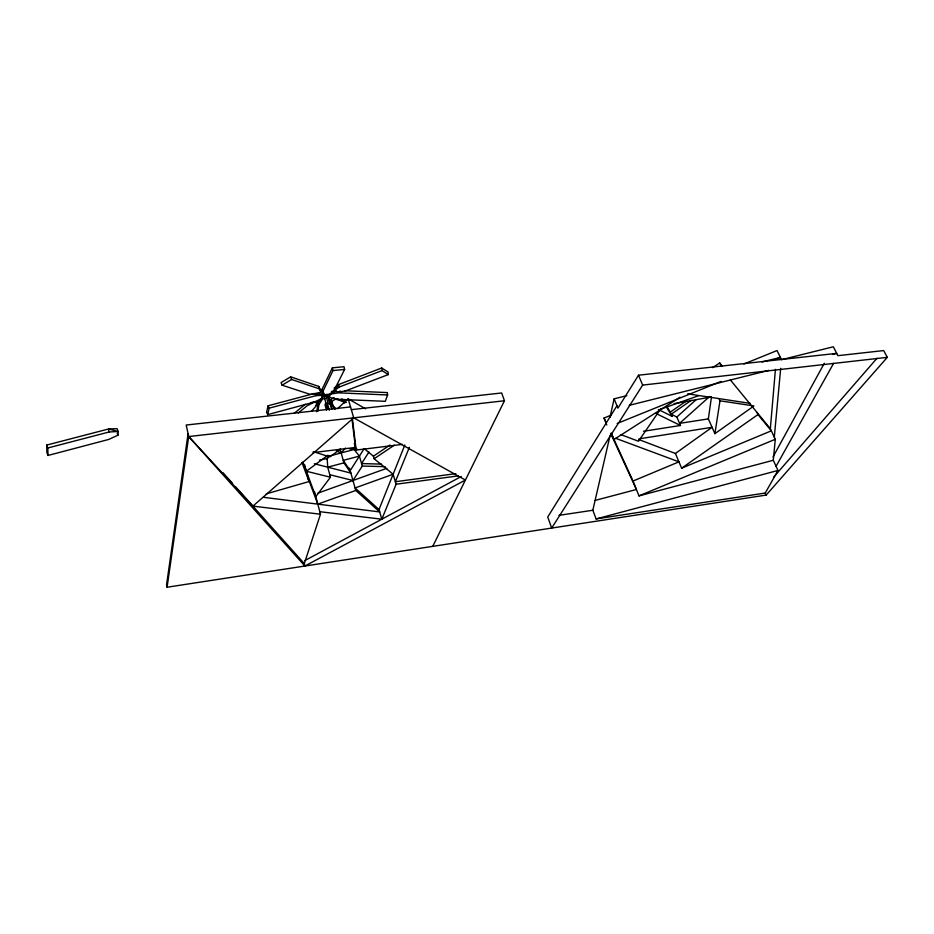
<?xml version="1.0" encoding="UTF-8"?>
<svg xmlns="http://www.w3.org/2000/svg" width="934" height="934" viewBox="0 0 934 934"><rect width="100%" height="100%" fill="white"/><g stroke="black" fill="none" stroke-linecap="round" stroke-linejoin="round"><path stroke-width="1.4" d="M117.964 435.197L118.186 431.473L117.019 428.648L108.507 429.01L46.7 445.074L46.875 452.558L47.984 455.453L108.683 439.459L117.964 435.197L117.182 433.318M610.1 435.407L592.833 510.256L596.114 518.93L765.25 493.035L777.999 470.456L773.294 460.275L775.278 439.284L770.34 428.718L775.43 369.374M774.298 437.159L780.696 368.311M188.073 433.668L166.579 584.684L167.081 587.229L766.184 495.078L887.3 357.348L883.692 350.577L837.891 355.667L833.338 346.771L781.501 359.707L777.041 350.554L743.849 364.015M752.792 406.792L714.895 433.656L708.357 418.887L711.404 397.405M167.081 587.229L188.703 436.552L186.193 425.028L350.554 406.932M714.895 433.656L719.986 400.803L718.993 398.608M316.719 411.777L318.354 401.947L320.525 398.795M317.864 411.322L319.019 404.375L322.709 398.76L325.499 398.456M609.972 417.323L614.128 398.818L626.807 395.666M314.069 393.541L268.058 405.8L266.587 412.268L267.696 414.626L314.338 402.052L321.856 398.549L322.779 395.327L321.635 393.027L316.696 393.144M267.696 414.626L269.179 408.17L268.058 405.8M344.856 390.727L387.353 392.595L387.598 394.977L385.322 401.316L336.532 399.262L329.363 397.335L330.321 394.125L336.532 391.031M337.478 408.718L348.184 398.806L353.717 417.848L465.412 480.041L304.916 566.027L304.309 563.611L320.479 514.214L314.489 491.669M319.802 511.692L381.819 519.211L379.006 509.532L404.854 444.958M409.372 447.304L395.374 481.722L455.804 473.655M381.819 519.211L396.121 484.221L393.132 474.25L374.137 458.734L373.39 456.189L364.412 448.822M325.838 402.823L324.997 404.807L326.456 410.026M326.515 405.228L327.367 403.243L330.473 403.967M332.387 367.844L321.985 389.466L323.946 394.778L329.55 394.183L333.928 390.727L344.623 369.42L344.004 366.7L332.387 367.844L332.994 370.576L322.674 391.906M432.769 546.355L504.453 400.756L501.663 392.969L351.336 409.652M773.025 456.936L824.325 363.233M776.072 466.288L833.63 363.291M616.942 405.753L547.721 517.027L551.679 528.072L642.662 385.088L887.3 357.348M832.486 354.441L836.724 353.379L638.506 375.211L617.923 408.158L614.128 398.818M363.816 449.161L350.192 470.643L343.245 460.38L359.415 456.096L362.287 466.054L352.982 480.508L329.772 474.706M368.942 452.056L361.563 463.556L381.586 464.128M660.723 408.823L638.471 441.257L621.052 434.672M327.18 458.652L327.717 467.175L330.461 477.227L315.809 496.643L302.931 462.061M773.912 476.877L877.003 358.271M345.393 448.11L341.155 452.932L336.368 450.888M326.643 458.711L329.562 455.78M691.242 400.347L671.207 414.217L676.846 417.031L696.099 399.682M709.665 396.46L679.567 423.371L708.357 418.887M504.453 400.756L188.703 436.552L252.892 506.135L353.717 417.848M294.163 413.342L305.418 404.212M298.285 412.968L307.204 405.73L314.63 401.994L317.945 403.827L311.664 411.135M335.376 386.991L338.68 384.539L381.726 367.984L388.007 371.966L388.322 374.581L345.884 390.762L337.816 392.28L334.547 390.4L334.279 387.808M327.962 455.185L306.352 471.238L330.461 477.227M340.326 449.137L329.819 456.924L313.31 451.647M638.938 439.599L675.422 453.469L712.082 427.293L639.019 438.863M339.381 386.98L334.547 390.4L338.68 384.539L339.381 386.98L382.041 370.611L388.322 374.581M675.422 453.469L681.633 468.191L757.976 414.568L756.972 412.408M658.377 409.512L672.118 416.342L670.297 412.104L685.603 401.492M373.39 456.189L390.003 445.039M374.137 458.734L394.335 445.191M315.575 405.379L317.945 403.827L316.895 401.702M712.479 367.657L719.752 362.964L722.449 366.28M610.999 433.224L613.907 439.552L680.034 397.23M290.661 376.846L281.087 382.555L282.056 385.182L309.971 394.311L316.428 394.311L321.062 391.591L318.611 386.384L290.661 376.846L291.63 379.484L319.288 388.836L321.062 391.591L318.611 386.384L319.288 388.836M282.056 385.182L291.63 379.484M335.61 408.356L333.31 406.605L330.648 399.612L334.08 397.615M338.073 399.028L335.61 399.122L331.021 401.795L333.31 406.605M304.974 560.505L461.244 476.515M337.816 392.28L340.268 390.972M613.008 437.31L633.03 481.033L678.96 461.851L615.704 438.315M681.633 468.191L771.332 430.831L757.976 414.568M633.03 481.033L638.973 495.884L775.278 439.284M606.796 424.97L604.041 418.035L610.789 415.291M617.164 423.476L721.025 381.434M776.329 359.053L780.38 357.407L762.062 361.972M317.852 493.175L386.839 468.296M393.132 474.25L355.083 487.957L379.006 509.532M263.306 497.273L379.706 511.937L355.784 490.455L317.805 504.138L308.395 478.967M660.361 409.267L698.644 395.689M331.103 406.652L328.056 395.853L325.791 394.989L323.818 395.619L327.624 409.209M326.468 397.382L328.441 396.752L331.909 409.034M266.225 493.888L309.072 481.547L304.659 464.852M269.179 408.17L316.136 395.619L322.779 395.327L316.684 393.529M327.717 467.175L343.946 462.867L350.88 473.094L314.349 463.754M596.114 518.93L777.999 470.456M327.682 456.493L354.593 449.382M595.156 500.402L636.416 489.498L611.034 434.193M638.973 495.884L773.294 460.275M47.984 455.453L47.821 447.981L109.056 432.01L118.186 431.473L108.507 429.01L109.056 432.01M629.212 405.333L768.962 370.343M319.451 460.182L327.706 458.337L327.542 455.734M674.126 403.628L711.346 396.95M331.407 391.498L335.224 390.844M310.59 402.647L314.63 401.994M330.321 394.125L338.47 392.84L387.598 394.977M643.479 431.274L680.477 425.484L676.846 417.031M558.999 515.334L592.833 510.256M396.121 484.221L458.045 475.92M313.03 452.605L355.434 447.444L351.943 418.502M354.301 443.533L356.181 450.06L402.332 444.397M332.994 370.576L344.623 369.42M349.62 448.904L356.8 448.799M362.287 466.054L385.182 466.673M252.892 506.135L320.479 514.214M719.986 400.803L753.971 405.951M687.681 393.821L750.142 403.371M331.15 406.383L334.244 407.096L334.932 409.512M335.61 399.122L342.463 401.293L344.739 403.056M314.046 393.494L316.428 394.311M656.252 413.599L680.477 425.484M348.184 398.806L365.568 408.8M346.374 402.461L341.774 398.888L342.463 401.293M188.703 436.552L304.916 566.027M222.899 472.604L232.578 483.427M235.485 486.672L304.309 563.611M730.365 379.928L770.34 428.718M353.507 448.787L359.415 456.096M666.362 407.037L672.118 416.342M666.689 406.255L670.297 412.104M322.907 391.241L321.985 389.466L323.946 394.778L323.362 392.14M719.752 362.964L721.328 366.385M604.041 418.035L606.364 423.102M765.25 493.035L766.184 495.078M330.648 399.612L332.632 404.2M638.506 375.211L642.662 385.088M611.408 433.294L613.907 439.552M46.7 445.074L47.821 447.981M301.951 462.493L309.072 481.547M330.134 403.173L327.542 396.098L321.973 396.681L322.709 398.76L318.354 401.947L319.019 404.375M349.491 468.191L355.784 490.455M331.045 406.932L329.398 400.639M325.791 394.989L328.161 403.395M327.367 403.243L329.317 410.178M340.116 449.242L343.946 462.867M315.458 393.167L316.136 395.619M328.441 396.752L328.721 398.246M381.726 367.984L382.041 370.611M352.375 418.304L356.181 450.06M329.188 394.942L329.363 397.335"/></g></svg>
